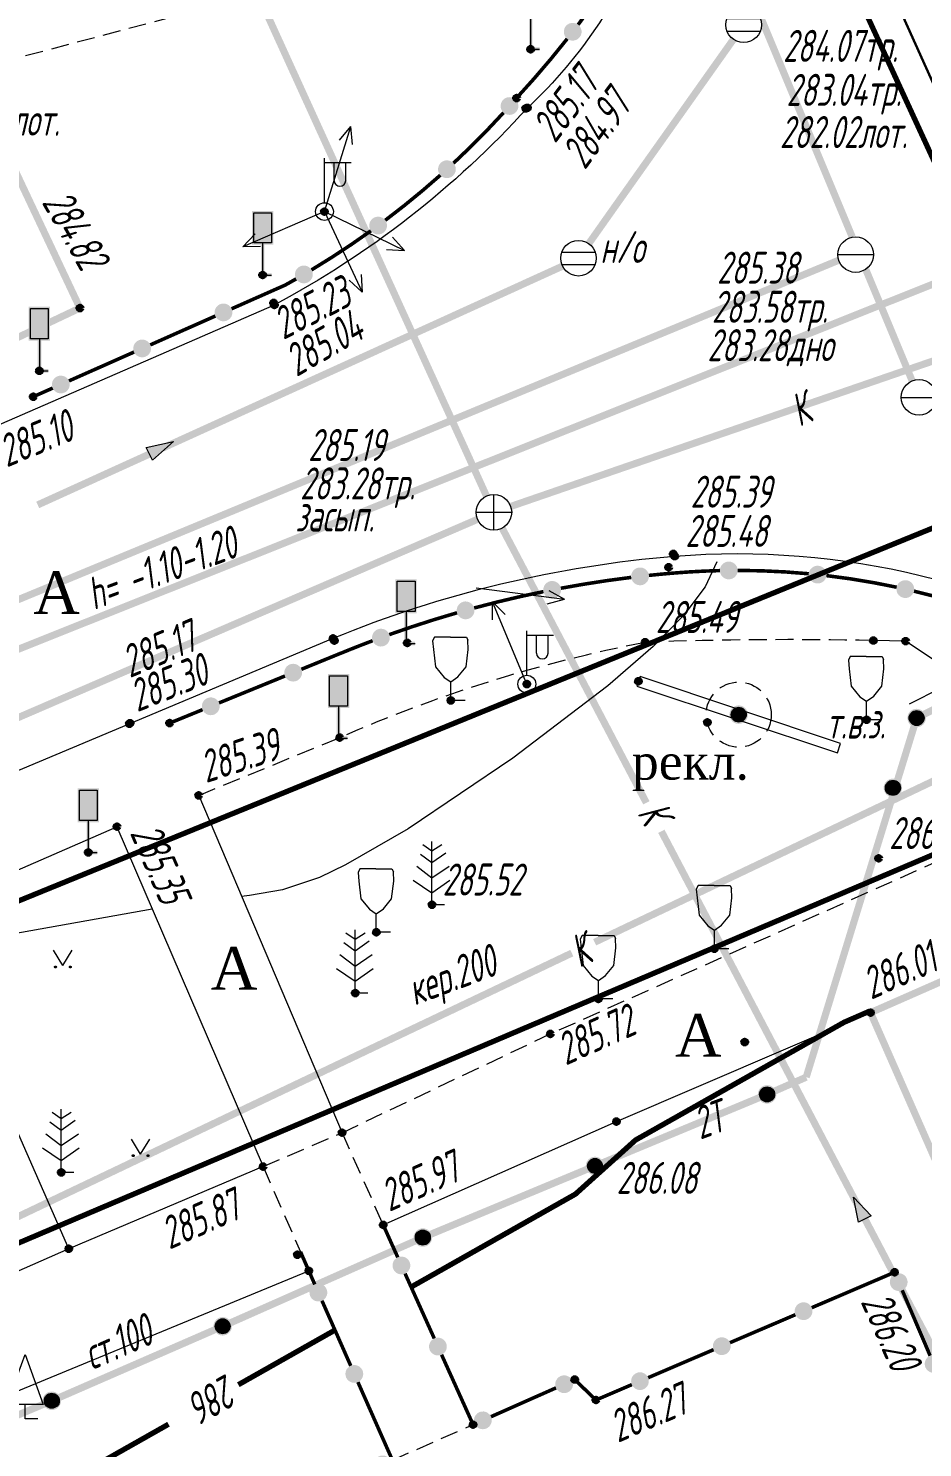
# Model space of a CAD drawing. Header units: metres. Extents: x -857 to 4713, y -766 to 4803.
# Drawn here: x 1849.52 to 1874.65, y 1530.8 to 1570.69 of the extents above; entities that cross this region are included whole.
import ezdxf

# ---------------------------------------------------------------- set-up
doc = ezdxf.new("R2010")
doc.units = ezdxf.units.M
doc.set_wipeout_variables(frame=1)
for name, pattern in [('COMMUN', [6, 5, -1]), ('DASHED', [0.75, 0.5, -0.25]), ('DASHEDX2', [1.5, 1, -0.5])]:
    doc.linetypes.add(name, pattern=pattern)
for name, color, linetype, lineweight, transparency in [('51361400', 7, 'Continuous', 18, 0.65), ('51361800', 7, 'Continuous', 18, 0.65), ('51361810', 7, 'Continuous', 18, 0.65), ('51472300', 7, 'Continuous', 18, 0.65), ('71133200', 7, 'Continuous', 18, 0.65), ('71133600', 7, 'Continuous', 18, 0.65), ('71133800', 7, 'Continuous', 18, 0.65), ('82211000', 7, 'Continuous', 18, 0.65), ('Commun', 7, 'Continuous', 18, 0.65), ('CONTOURS-LABEL', 7, 'Continuous', 18, 0.65), ('GEO_POINTS', 7, 'Continuous', 18, 0.65), ('Otm', 7, 'Continuous', 18, 0.65), ('R_Поверхность10_CNT-MAJ', 7, 'Continuous', 18, 0.65), ('R_Поверхность10_CNT-MIN', 7, 'Continuous', 18, 0.65), ('Sit', 7, 'Continuous', 18, 0.65), ('Text', 7, 'Continuous', 18, 0.65), ('Text_com', 7, 'Continuous', 18, 0.65), ('Us_znak', 7, 'Continuous', 18, 0.65), ('Us_znak_fon', 7, 'Continuous', 18, 0.65), ('Рамка и сетка', 7, 'Continuous', 18, 0.65)]:
    doc.layers.add(name, color=color, linetype=linetype, lineweight=lineweight, transparency=transparency)
doc.styles.add('eskd', font='ESKD1.shx', dxfattribs={"width": 1.2, "oblique": 15})
doc.styles.get("Standard").update_dxf_attribs({"font": 'GOST_0.TTF', "oblique": 15})
doc.styles.add('style1', font='times.ttf', dxfattribs={"height": 1})
doc.linetypes.add('KABELww_500', pattern='A,0.0001,-0.4,[131,ltypeshp.shx,S=0.4,R=90,X=0.4,Y=-0.4],0.2,[131,ltypeshp.shx,S=0.2,R=90,X=0.4,Y=-0.2],3.6,[131,ltypeshp.shx,S=0.2,R=-90,X=-0.4,Y=0.2],0.2,[131,ltypeshp.shx,S=0.4,R=-90,X=-0.4,Y=0.4],-0.8,4,-0.4', length=9.6001)
doc.linetypes.add('ПОДЗ_ЛИНИИ_СВЯЗИ', pattern='A,4.8,-0.2,[133,ltypeshp.shx,S=0.2,R=0,X=-0.2,Y=0],-0.2,4.8,-2', length=12)

# ---------------------------------------------------------------- blocks, each defined once
blk = doc.blocks.new('71133600')
for p, q in [((-0.52, 3.393), (0, 3.023)), ((0, 3.023), (0.55, 3.393)), ((-0.86, 2.163), (0, 1.513)), ((0, 1.513), (0.96, 2.163))]:
    blk.add_line(p, q)
for points in [[(0.71, 0), (0, 0), (0, 3.55)], [(-0.64, 2.838), (0, 2.368), (0, 2.368), (0.78, 2.928)], [(-1.05, 1.38), (0, 0.67), (1, 1.38)]]:
    blk.add_lwpolyline(points)
at = {"style": 'eskd', "oblique": 14.99998}
blk.add_attdef('Z', (2.033, -0.191), '', height=2, dxfattribs=at)
blk = doc.blocks.new('71133200')
for p, q in [((-0.924145, 3.560442), (-1.024145, 3.360442)), ((-1.024145, 3.360442), (-0.977382, 2.864397)), ((-0.024145, 3.560442), (-0.924145, 3.560442)), ((-0.024145, 3.560442), (0.875855, 3.560442)), ((0.875855, 3.560442), (0.958164, 3.395824)), ((0.975974, 2.864397), (0.958164, 3.395824)), ((-0.977382, 2.864397), (-0.861899, 1.88241)), ((0.861899, 1.88241), (0.975974, 2.864397)), ((-0.861899, 1.88241), (-0.374616, 1.28565)), ((0.401375, 1.321765), (0.861899, 1.88241)), ((-0.374616, 1.28565), (0, 1.039723)), ((0, 1.039723), (0.401375, 1.321765)), ((0, 0), (0, 1.039723)), ((0.8, 0), (0, 0))]:
    blk.add_line(p, q)
at = {"style": 'eskd', "oblique": 14.99997778}
blk.add_attdef('Z', (1.873004, -0.239356), '', height=2, dxfattribs=at)
blk = doc.blocks.new('71133800')
blk.add_lwpolyline([(0.71, 0), (0, 0), (0, 0.8), (-1.03, 0.8), (0, 3.61), (1.01, 0.8), (-0.03, 0.8)])
at = {"style": 'eskd', "oblique": 15}
blk.add_attdef('Z', (1.573, -0.805), '', height=2, dxfattribs=at)
blk = doc.blocks.new('51472300')
for p, q in [((0, 0.5), (0, 3)), ((0, 2.75), (1.5, 2.75)), ((0.538, 1.74), (0.538, 2.75)), ((1.2, 1.74), (1.2, 2.75))]:
    blk.add_line(p, q)
at = {"color": 7}
for radius in [0.5, 0.05]:
    blk.add_circle((0, 0), radius, dxfattribs=at)
blk.add_arc((0.869, 1.752), 0.331, 182.15673, 357.84327)
at = {"oblique": 15}
blk.add_attdef('Z', (1.021, -1.366), '', height=2, dxfattribs=at)
blk = doc.blocks.new('*U64')
at = {"layer": '82211000', "linetype": 'Continuous', "ltscale": 0.5}
for points in [[(5192277.826, 4969177.431, 1), (5192277.558, 4969177.009, 1)], [(5192276.408, 4969175.373, 1), (5192276.102, 4969174.977, 1)], [(5192274.645, 4969173.274, 1), (5192274.312, 4969172.901, 1)], [(5192272.905, 4969171.48, 1), (5192272.536, 4969171.143, 1)], [(5192270.989, 4969169.876, 1), (5192270.586, 4969169.58, 1)], [(5192268.916, 4969168.481, 1), (5192268.484, 4969168.228, 1)], [(5192266.67, 4969167.389, 1), (5192266.213, 4969167.186, 1)], [(5192264.385, 4969166.375, 1), (5192263.928, 4969166.173, 1)], [(5192262.099, 4969165.362, 1), (5192261.642, 4969165.16, 1)]]:
    blk.add_hatch(color=256, dxfattribs=at).paths.add_polyline_path(points, flags=0)
at = {"layer": '82211000', "linetype": 'Continuous', "ltscale": 0.5, "flags": 128}
blk.add_lwpolyline([(5192278.338, 4969178.29, 0.1, 0.1, -0.00914), (5192277.825, 4969177.432, 0, 0, 0)], format="xyseb", dxfattribs=at)
at = {"layer": '82211000', "linetype": 'Continuous', "ltscale": 0.5, "const_width": 0.1}
for points in [[(5192277.557, 4969177.01, -0.018281), (5192276.407, 4969175.374, -0.018281)], [(5192274.311, 4969172.901, -0.020827), (5192272.905, 4969171.481, -0.020827)], [(5192272.535, 4969171.144, -0.020827), (5192270.988, 4969169.877, -0.020827)], [(5192270.585, 4969169.581, -0.020827), (5192268.915, 4969168.482, -0.020827)]]:
    blk.add_lwpolyline(points, format="xyb", dxfattribs=at)
at = {"layer": '82211000', "linetype": 'Continuous', "ltscale": 0.5}
for points in [[(5192276.101, 4969174.978, 0.1, 0.1, -0.02004), (5192274.677, 4969173.312, 0.1, 0.1, -0.000521), (5192274.644, 4969173.275, 0, 0, 0)], [(5192268.483, 4969168.229, 0.1, 0.1, -0.003722), (5192268.172, 4969168.054, 0.1, 0.1, 0), (5192266.67, 4969167.389, 0, 0, 0)]]:
    blk.add_lwpolyline(points, format="xyseb", dxfattribs=at)
at = {"layer": '82211000', "linetype": 'Continuous', "ltscale": 0.5, "const_width": 0.1}
for points in [[(5192266.213, 4969167.186), (5192264.385, 4969166.375)], [(5192263.928, 4969166.173), (5192262.099, 4969165.362)]]:
    blk.add_lwpolyline(points, dxfattribs=at)
at = {"layer": '82211000', "ltscale": 0.5, "const_width": 0.1}
blk.add_lwpolyline([(5192261.642, 4969165.16), (5192261.094, 4969164.917)], dxfattribs=at)
blk = doc.blocks.new('*U67')
at = {"layer": '82211000', "linetype": 'Continuous', "ltscale": 0.5}
for points in [[(5192277.899, 4969159.84, 1), (5192278.396, 4969159.897, 1)], [(5192280.391, 4969160.032, 1), (5192280.891, 4969160.038, 1)], [(5192282.888, 4969159.944, 1), (5192283.385, 4969159.891, 1)], [(5192275.432, 4969159.441, 1), (5192275.923, 4969159.536, 1)], [(5192285.358, 4969159.566, 1), (5192285.846, 4969159.456, 1)], [(5192273.004, 4969158.846, 1), (5192273.486, 4969158.981, 1)], [(5192287.767, 4969158.903, 1), (5192288.239, 4969158.737, 1)], [(5192270.631, 4969158.061, 1), (5192271.101, 4969158.233, 1)], [(5192290.083, 4969157.964, 1), (5192290.532, 4969157.744, 1)], [(5192292.274, 4969156.762, 1), (5192292.693, 4969156.49, 1)], [(5192294.315, 4969155.32, 1), (5192294.705, 4969155.008, 1)], [(5192296.203, 4969153.683, 1), (5192296.561, 4969153.334, 1)], [(5192297.921, 4969151.868, 1), (5192298.242, 4969151.485, 1)], [(5192299.451, 4969149.892, 1), (5192299.733, 4969149.479, 1)], [(5192300.777, 4969147.774, 1), (5192301.017, 4969147.335, 1)], [(5192301.846, 4969145.516, 1), (5192302.045, 4969145.057, 1)], [(5192302.844, 4969143.224, 1), (5192303.044, 4969142.765, 1)], [(5192303.843, 4969140.932, 1), (5192304.042, 4969140.473, 1)], [(5192304.841, 4969138.64, 1), (5192305.041, 4969138.181, 1)]]:
    blk.add_hatch(color=256, dxfattribs=at).paths.add_polyline_path(points, flags=0)
for points in [[(5192278.396, 4969159.896, 0.1, 0.1, -0.006108), (5192279.161, 4969159.967, 0.1, 0.1, -0.014367), (5192280.391, 4969160.031, 0, 0, 0)], [(5192290.532, 4969157.743, 0.1, 0.1, -0.022574), (5192292.219, 4969156.795, 0.1, 0.1, -0.000636), (5192292.273, 4969156.761, 0, 0, 0)], [(5192301.016, 4969147.334, 0.1, 0.1, -0.004898), (5192301.244, 4969146.896, 0.1, 0.1, 0), (5192301.846, 4969145.516, 0, 0, 0)]]:
    blk.add_lwpolyline(points, format="xyseb", dxfattribs=at)
at = {"layer": '82211000', "linetype": 'Continuous', "ltscale": 0.5, "const_width": 0.1}
for points in [[(5192280.891, 4969160.036, -0.023323), (5192282.888, 4969159.942, -0.023323)], [(5192283.385, 4969159.89, -0.023323), (5192285.358, 4969159.564, -0.023323)], [(5192275.923, 4969159.535, -0.015909), (5192277.899, 4969159.84, -0.015909)], [(5192285.846, 4969159.454, -0.023323), (5192287.767, 4969158.901, -0.023323)], [(5192273.486, 4969158.98, -0.015909), (5192275.432, 4969159.44, -0.015909)], [(5192271.101, 4969158.232, -0.015909), (5192273.004, 4969158.845, -0.015909)], [(5192288.238, 4969158.735, -0.023323), (5192290.082, 4969157.963, -0.023323)], [(5192292.692, 4969156.489, -0.019816), (5192294.314, 4969155.319, -0.019816)], [(5192294.705, 4969155.007, -0.019816), (5192296.203, 4969153.683, -0.019816)], [(5192296.56, 4969153.333, -0.019816), (5192297.92, 4969151.867, -0.019816)], [(5192298.241, 4969151.484, -0.019816), (5192299.449, 4969149.891, -0.019816)], [(5192299.731, 4969149.478, -0.019816), (5192300.776, 4969147.773, -0.019816)]]:
    blk.add_lwpolyline(points, format="xyb", dxfattribs=at)
at = {"layer": '82211000', "linetype": 'Continuous', "ltscale": 0.5, "flags": 128}
blk.add_lwpolyline([(5192269.701, 4969157.693, 0.1, 0.1, -0.007954), (5192270.632, 4969158.06, 0, 0, 0)], format="xyseb", dxfattribs=at)
at = {"layer": '82211000', "linetype": 'Continuous', "ltscale": 0.5, "const_width": 0.1}
for points in [[(5192302.045, 4969145.057), (5192302.844, 4969143.224)], [(5192303.044, 4969142.765), (5192303.843, 4969140.932)], [(5192304.042, 4969140.473), (5192304.841, 4969138.64)]]:
    blk.add_lwpolyline(points, dxfattribs=at)
at = {"layer": '82211000', "ltscale": 0.5, "const_width": 0.1}
blk.add_lwpolyline([(5192305.041, 4969138.181), (5192305.063, 4969138.132)], dxfattribs=at)
blk = doc.blocks.new('*U68')
at = {"layer": '82211000', "linetype": 'Continuous', "ltscale": 0.5}
for points in [[(5192268.168, 4969157.068, 1), (5192268.63, 4969157.257, 1)], [(5192265.853, 4969156.122, 1), (5192266.316, 4969156.312, 1)]]:
    blk.add_hatch(color=256, dxfattribs=at).paths.add_polyline_path(points, flags=0)
at = {"layer": '82211000', "ltscale": 0.5, "const_width": 0.1}
blk.add_lwpolyline([(5192268.63, 4969157.257), (5192269.75, 4969157.714)], dxfattribs=at)
at = {"layer": '82211000', "linetype": 'Continuous', "ltscale": 0.5, "const_width": 0.1}
blk.add_lwpolyline([(5192266.316, 4969156.312), (5192268.168, 4969157.068)], dxfattribs=at)
at = {"layer": '82211000', "linetype": 'Continuous', "ltscale": 0.5, "flags": 128}
blk.add_lwpolyline([(5192264.928, 4969155.744, 0.1, 0.1, 0), (5192265.853, 4969156.122, 0, 0, 0)], format="xyseb", dxfattribs=at)
blk = doc.blocks.new('*U69')
at = {"layer": '82211000', "linetype": 'Continuous', "ltscale": 0.5}
for points in [[(5192269.007, 4969139.969, 1), (5192269.209, 4969139.511, 1)], [(5192270.017, 4969137.682, 1), (5192270.219, 4969137.224, 1)], [(5192271.141, 4969135.012, 1), (5192270.684, 4969134.81, 1)], [(5192268.854, 4969134.001, 1), (5192268.397, 4969133.799, 1)], [(5192268.146, 4969132.412, 1), (5192268.365, 4969131.962, 1)]]:
    blk.add_hatch(color=256, dxfattribs=at).paths.add_polyline_path(points, flags=0)
at = {"layer": '82211000', "linetype": 'Continuous', "ltscale": 0.5, "flags": 128}
blk.add_lwpolyline([(5192268.606, 4969140.885, 0.1, 0.1, 0), (5192268.839, 4969140.351, 0.1, 0.1, 0), (5192269.007, 4969139.969, 0, 0, 0)], format="xyseb", dxfattribs=at)
at = {"layer": '82211000', "linetype": 'Continuous', "ltscale": 0.5, "const_width": 0.1}
for points in [[(5192269.209, 4969139.511), (5192270.017, 4969137.682)], [(5192270.684, 4969134.81), (5192268.854, 4969134.001)]]:
    blk.add_lwpolyline(points, dxfattribs=at)
at = {"layer": '82211000', "linetype": 'Continuous', "ltscale": 0.5}
for points in [[(5192270.219, 4969137.224, 0.1, 0.1, 0), (5192271.187, 4969135.032, 0.1, 0.1, 0), (5192271.141, 4969135.012, 0, 0, 0)], [(5192268.397, 4969133.799, 0.1, 0.1, 0), (5192267.636, 4969133.462, 0.1, 0.1, 0), (5192268.146, 4969132.412, 0, 0, 0)]]:
    blk.add_lwpolyline(points, format="xyseb", dxfattribs=at)
at = {"layer": '82211000', "ltscale": 0.5, "const_width": 0.1}
blk.add_lwpolyline([(5192268.365, 4969131.962), (5192269.449, 4969129.73)], dxfattribs=at)
blk = doc.blocks.new('*U70')
at = {"layer": '82211000', "linetype": 'Continuous', "ltscale": 0.5}
for points in [[(5192271.339, 4969140.73, 1), (5192271.544, 4969140.274, 1)], [(5192285.318, 4969140.264, 1), (5192285.514, 4969139.805, 1)], [(5192282.512, 4969139.118, 1), (5192282.972, 4969139.315, 1)], [(5192272.365, 4969138.45, 1), (5192272.57, 4969137.994, 1)], [(5192280.214, 4969138.135, 1), (5192280.674, 4969138.332, 1)], [(5192286.299, 4969137.965, 1), (5192286.495, 4969137.505, 1)], [(5192275.786, 4969137.062, 1), (5192276.243, 4969137.265, 1)], [(5192277.916, 4969137.152, 1), (5192278.375, 4969137.348, 1)], [(5192273.501, 4969136.048, 1), (5192273.958, 4969136.251, 1)], [(5192287.28, 4969135.666, 1), (5192287.476, 4969135.206, 1)], [(5192288.261, 4969133.366, 1), (5192288.458, 4969132.906, 1)]]:
    blk.add_hatch(color=256, dxfattribs=at).paths.add_polyline_path(points, flags=0)
at = {"layer": '82211000', "linetype": 'Continuous', "ltscale": 0.5, "flags": 128}
blk.add_lwpolyline([(5192270.929, 4969141.642, 0.1, 0.1, 0), (5192271.339, 4969140.73, 0, 0, 0)], format="xyseb", dxfattribs=at)
at = {"layer": '82211000', "linetype": 'Continuous', "ltscale": 0.5}
for points in [[(5192282.972, 4969139.315, 0.1, 0.1, 0), (5192285.298, 4969140.31, 0.1, 0.1, 0), (5192285.318, 4969140.264, 0, 0, 0)], [(5192272.57, 4969137.994, 0.1, 0.1, 0), (5192273.456, 4969136.027, 0.1, 0.1, 0), (5192273.501, 4969136.048, 0, 0, 0)], [(5192276.243, 4969137.265, 0.1, 0.1, 0), (5192276.311, 4969137.296, 0.1, 0.1, 0), (5192276.907, 4969136.72, 0.1, 0.1, 0), (5192277.916, 4969137.152, 0, 0, 0)]]:
    blk.add_lwpolyline(points, format="xyseb", dxfattribs=at)
at = {"layer": '82211000', "linetype": 'Continuous', "ltscale": 0.5, "const_width": 0.1}
for points in [[(5192271.544, 4969140.274), (5192272.365, 4969138.45)], [(5192285.514, 4969139.805), (5192286.299, 4969137.965)], [(5192280.674, 4969138.332), (5192282.512, 4969139.118)], [(5192278.375, 4969137.348), (5192280.214, 4969138.135)], [(5192286.495, 4969137.505), (5192287.28, 4969135.666)], [(5192273.958, 4969136.251), (5192275.786, 4969137.062)], [(5192287.476, 4969135.206), (5192288.261, 4969133.366)]]:
    blk.add_lwpolyline(points, dxfattribs=at)
at = {"layer": '82211000', "ltscale": 0.5}
blk.add_lwpolyline([(5192288.458, 4969132.906, 0.1, 0.1, 0), (5192288.903, 4969131.861, 0.1, 0.1, 0), (5192289.527, 4969132.094, 0, 0, 0)], format="xyseb", dxfattribs=at)
blk = doc.blocks.new('51361400a')
at = {"style": 'eskd', "oblique": 15}
for tag, p in [('Z', (1.722, 1.4)), ('Z1', (1.722, -1)), ('Z2', (1.722, -3.4))]:
    blk.add_attdef(tag, p, '', height=2, dxfattribs=at)
at = {"color": 7}
blk.add_wipeout([(-0.098, 1), (-0.292, 0.962), (-0.474, 0.886), (-0.637, 0.777), (-0.777, 0.637), (-0.886, 0.474), (-0.962, 0.292), (-1, 0.098), (-1, -0.098), (-0.962, -0.292), (-0.886, -0.474), (-0.777, -0.637), (-0.637, -0.777), (-0.474, -0.886), (-0.292, -0.962), (-0.098, -1), (0.098, -1), (0.292, -0.962), (0.474, -0.886), (0.637, -0.777), (0.777, -0.637), (0.886, -0.474), (0.962, -0.292), (1, -0.098), (1, 0.098), (0.962, 0.292), (0.886, 0.474), (0.777, 0.637), (0.637, 0.777), (0.474, 0.886), (0.292, 0.962), (0.098, 1)], dxfattribs=at)
blk.add_line((-1, 0), (1, 0))
blk.add_circle((0, 0), 1)
blk = doc.blocks.new('51361800a')
at = {"style": 'eskd', "oblique": 15}
for tag, p in [('Z', (1.722, 1.4)), ('Z1', (1.722, -1)), ('Z2', (1.722, -3.4))]:
    blk.add_attdef(tag, p, '', height=2, dxfattribs=at)
at = {"color": 7}
blk.add_wipeout([(-0.098, 1), (-0.292, 0.962), (-0.474, 0.886), (-0.637, 0.777), (-0.777, 0.637), (-0.886, 0.474), (-0.962, 0.292), (-1, 0.098), (-1, -0.098), (-0.962, -0.292), (-0.886, -0.474), (-0.777, -0.637), (-0.637, -0.777), (-0.474, -0.886), (-0.292, -0.962), (-0.098, -1), (0.098, -1), (0.292, -0.962), (0.474, -0.886), (0.637, -0.777), (0.777, -0.637), (0.886, -0.474), (0.962, -0.292), (1, -0.098), (1, 0.098), (0.962, 0.292), (0.886, 0.474), (0.777, 0.637), (0.637, 0.777), (0.474, 0.886), (0.292, 0.962), (0.098, 1)], dxfattribs=at)
for p, q in [((0, -1), (0, 1)), ((-1, 0), (1, 0))]:
    blk.add_line(p, q)
blk.add_circle((0, 0), 1)
blk = doc.blocks.new('KOVER')
at = {"layer": 'Us_znak', "lineweight": -2}
blk.add_hatch(color=0, dxfattribs=at).paths.add_polyline_path([(-0.21, 0, 1), (0.21, 0, 1)])
at = {"layer": 'Us_znak_fon', "true_color": 0xffffff}
blk.add_hatch(color=7, dxfattribs=at).paths.add_polyline_path([(-0.26, 0, 1), (0.26, 0, 1)])
at = {"layer": 'Us_znak', "color": 0, "lineweight": -2}
blk.add_circle((0, 0), 0.21, dxfattribs=at)
blk = doc.blocks.new('ZNAK')
at = {"layer": 'Us_znak_fon', "true_color": 0xffffff}
blk.add_hatch(color=7, dxfattribs=at).paths.add_polyline_path([(0.3, 1.8), (-0.3, 1.8), (-0.3, 0.85), (-0.05, 0.85), (-0.05, -0.05), (0.25, -0.05), (0.25, 0.05), (0.05, 0.05), (0.05, 0.85), (0.3, 0.85)])
at = {"layer": 'Us_znak', "color": 0, "linetype": 'Continuous', "lineweight": -2, "ltscale": 10}
blk.add_lwpolyline([(-0.25, 1.75), (0.25, 1.75), (0.25, 0.9), (-0.25, 0.9)], close=True, dxfattribs=at)
at = {"layer": 'Us_znak', "linetype": 'DASHEDX2', "ltscale": 10}
blk.add_lwpolyline([(0, 0.9), (0, 0), (0.25, 0)], dxfattribs=at)
blk = doc.blocks.new('GAZON')
at = {"layer": 'Us_znak', "linetype": 'COMMUN', "lineweight": -2}
for points in [[(-0.233, -0.041, 1), (-0.183, -0.041, 1)], [(0.183, -0.041, 1), (0.233, -0.041, 1)]]:
    blk.add_hatch(color=0, dxfattribs=at).paths.add_polyline_path(points)
at = {"layer": 'Us_znak', "color": 0, "linetype": 'COMMUN', "lineweight": -2}
for points in [[(0, 0), (-0.26, 0.427)], [(0, 0), (0.26, 0.427)]]:
    blk.add_lwpolyline(points, dxfattribs=at)
for centre in [(-0.208, -0.041), (0.208, -0.041)]:
    blk.add_circle(centre, 0.025, dxfattribs=at)
blk = doc.blocks.new('NAPR')
at = {"layer": 'Us_znak', "color": 0, "linetype": 'Continuous', "lineweight": -2}
for p in [(-0.191, 2.038), (0.189, 2.037)]:
    blk.add_line(p, (0, 2.5), dxfattribs=at)
blk.add_lwpolyline([(0, 0), (0, 2.5)], dxfattribs=at)
blk = doc.blocks.new('A$C52264BE2')
at = {"layer": 'Sit'}
h = blk.add_hatch(color=32, dxfattribs=at)
h.dxf.hatch_style = 1
h.paths.add_polyline_path([(0, 0.374), (0.714, 0.443), (0.15, 0)])
at = {"layer": 'Sit', "color": 32, "elevation": 285.308}
blk.add_lwpolyline([(0, 0.374), (0.714, 0.443), (0.15, 0), (0, 0.374)], dxfattribs=at)
blk = doc.blocks.new('51361810a')
at = {"style": 'eskd', "oblique": 15}
for tag, p in [('Z', (1.722, 1.4)), ('Z1', (1.722, -1)), ('Z2', (1.722, -3.4))]:
    blk.add_attdef(tag, p, '', height=2, dxfattribs=at)
at = {"color": 7}
blk.add_wipeout([(-0.098, 1), (-0.292, 0.962), (-0.474, 0.886), (-0.637, 0.777), (-0.777, 0.637), (-0.886, 0.474), (-0.962, 0.292), (-1, 0.098), (-1, -0.098), (-0.962, -0.292), (-0.886, -0.474), (-0.777, -0.637), (-0.637, -0.777), (-0.474, -0.886), (-0.292, -0.962), (-0.098, -1), (0.098, -1), (0.292, -0.962), (0.474, -0.886), (0.637, -0.777), (0.777, -0.637), (0.886, -0.474), (0.962, -0.292), (1, -0.098), (1, 0.098), (0.962, 0.292), (0.886, 0.474), (0.777, 0.637), (0.637, 0.777), (0.474, 0.886), (0.292, 0.962), (0.098, 1)], dxfattribs=at)
for p, q in [((0.944, 0.33), (-0.944, 0.33)), ((-0.937, -0.35), (0.937, -0.35))]:
    blk.add_line(p, q)
blk.add_circle((0, 0), 1)

msp = doc.modelspace()

# ---------------------------------------------------------------- hatches: boundary and pattern name
at = {"layer": 'Рамка и сетка'}
h = msp.add_hatch(color=256, dxfattribs=at)
h.dxf.hatch_style = 1
h.paths.add_polyline_path([(1852.829, 1558.917), (1853.591, 1559.081), (1853.01, 1558.557)])

# ---------------------------------------------------------------- linework, layer by layer
at = {"color": 192, "linetype": 'ПОДЗ_ЛИНИИ_СВЯЗИ', "lineweight": 60, "ltscale": 0.4, "const_width": 0.15, "flags": 128}
for points, elevation in [([(1860.304, 1598.839), (1878.747, 1558.745)], 285.573), ([(1878.493, 1558.102), (1786.75, 1520.676)], 285.573), ([(1875.572, 1547.737), (1815.861, 1522.38)], 285.911)]:
    msp.add_lwpolyline(points, dxfattribs=dict(at, elevation=elevation))
at = {"layer": 'Commun', "color": 1, "linetype": 'KABELww_500', "lineweight": 30, "flags": 128}
msp.add_lwpolyline([(1902.3, 1508.453), (1861.765, 1598.39)], dxfattribs=at)
at = {"layer": 'Commun', "color": 106, "linetype": 'COMMUN', "ltscale": 0.7, "const_width": 0.2, "flags": 128}
for points, elevation in [([(1872.667, 1564.834), (1866.001, 1580.835)], 285.381), ([(1838.736, 1550.294), (1872.29, 1564.176)], 285.881), ([(1874.354, 1560.784), (1873.048, 1563.92)], 285.381)]:
    msp.add_lwpolyline(points, dxfattribs=dict(at, elevation=elevation))
at = {"layer": 'Commun', "color": 32, "linetype": 'COMMUN', "ltscale": 0.7, "const_width": 0.2, "flags": 128}
for points, elevation in [([(1855.649, 1572.351), (1862.392, 1557.547)], 283.662), ([(1863.072, 1557.256), (1885.524, 1564.991)], 285.308), ([(1822.135, 1539.625), (1862.139, 1556.894)], 285.308), ([(1866.884, 1548.927), (1862.832, 1556.647)], 286.577), ([(1874.983, 1549.555), (1865.43, 1545.008)], 285.804), ([(1877.051, 1529.558), (1867.305, 1548.126)], 286.577), ([(1864.789, 1544.703), (1843.752, 1534.69)], 285.804)]:
    msp.add_lwpolyline(points, dxfattribs=dict(at, elevation=elevation))
at = {"layer": 'Commun', "color": 4, "linetype": 'COMMUN', "ltscale": 0.7, "const_width": 0.2, "elevation": 287.906, "flags": 128}
msp.add_lwpolyline([(1881.85, 1566.264), (1844.615, 1551.399)], dxfattribs=at)
at = {"layer": 'Commun', "color": 5, "linetype": 'DASHED', "ltscale": 2, "elevation": 285.636, "flags": 128}
msp.add_lwpolyline([(1874.277, 1551.711), (1875.536, 1552.344), (1893.24, 1544.199)], dxfattribs=at)
at = {"layer": 'Commun', "color": 5, "linetype": 'COMMUN', "ltscale": 0.7, "const_width": 0.2, "elevation": 285.636, "flags": 128}
msp.add_lwpolyline([(1874.479, 1551.309), (1875.093, 1551.618)], dxfattribs=at)
at = {"layer": 'Commun', "color": 5, "linetype": 'Continuous', "ltscale": 2, "const_width": 0.2, "flags": 128}
for points, elevation in [([(1874.479, 1551.309), (1871.375, 1541.215)], 285.636), ([(1838.867, 1527.521), (1840.487, 1528.176), (1845.637, 1530.21), (1850.176, 1532.121), (1854.977, 1534.214), (1860.602, 1536.708), (1870.277, 1540.732), (1871.375, 1541.215)], 285.752)]:
    msp.add_lwpolyline(points, dxfattribs=dict(at, elevation=elevation))
at = {"layer": 'GEO_POINTS', "lineweight": 60}
for centre in [(1863.631, 1570.106, 285.028), (1863.236, 1568.734, 285.027), (1863.495, 1568.443, 284.967), (1863.542, 1568.459, 285.166), (1857.838, 1565.54, 284.891), (1856.1, 1563.76, 285.289), (1850.966, 1562.832, 284.817), (1856.409, 1562.978, 285.232), (1856.431, 1562.919, 285.036), (1849.827, 1561.067, 284.926), (1849.653, 1560.339, 285.104), (1862.598, 1557.093, 285.194), (1867.507, 1555.548, 285.492), (1867.638, 1555.923, 285.39), (1867.682, 1555.858, 285.476), (1858.081, 1553.55, 285.237), (1858.118, 1553.485, 285.384), (1860.165, 1553.42, 285.424), (1866.85, 1553.441, 285.491), (1873.265, 1553.488, 285.678), (1874.168, 1553.47, 285.765), (1863.525, 1552.264, 285.471), (1866.66, 1552.344, 285.487), (1861.389, 1551.803, 285.527), (1852.377, 1551.165, 285.174), (1853.487, 1551.167, 285.308), (1868.6, 1551.187, 285.644), (1869.478, 1551.404, 285.782), (1873.072, 1551.259, 285.803), (1874.479, 1551.309, 285.636), (1852.354, 1551.147, 285.302), (1858.266, 1550.76, 285.451), (1873.811, 1549.347, 285.844), (1854.303, 1549.135, 285.386), (1852.005, 1548.256, 285.353), (1851.201, 1547.531, 285.431), (1873.409, 1547.366, 286.909), (1860.859, 1546.061, 285.518), (1859.295, 1545.29, 285.5), (1868.797, 1544.824, 285.929), (1858.703, 1543.579, 285.55), (1865.538, 1543.415, 285.693), (1873.183, 1543.029, 286.009), (1864.185, 1542.431, 285.718), (1869.649, 1542.203, 285.891), (1858.332, 1539.656, 285.857), (1866.044, 1539.968, 285.959), (1850.442, 1538.54, 285.794), (1856.111, 1538.703, 285.87), (1865.528, 1538.678, 286.083), (1859.488, 1537.064, 285.97), (1860.602, 1536.708, 286.11), (1850.654, 1536.393, 285.871), (1857.079, 1536.224, 285.883), (1857.398, 1535.773, 285.986), (1873.857, 1535.733, 286.198), (1854.977, 1534.214, 286.026), (1864.87, 1532.718, 286.24), (1850.176, 1532.121, 286.046), (1865.466, 1532.142, 286.274), (1862.015, 1531.45, 286.246)]:
    msp.add_circle(centre, 0.06, dxfattribs=at)
at = {"layer": 'R_Поверхность10_CNT-MAJ', "color": 32, "const_width": 0.15, "elevation": 286, "flags": 128}
for points in [[(1873.163, 1543.074), (1872.44, 1542.758), (1866.58, 1539.449), (1864.892, 1537.93), (1860.274, 1535.318)], [(1858.133, 1534.107), (1855.418, 1532.572)], [(1853.456, 1531.462), (1851.25, 1530.214), (1850.107, 1529.724), (1849.14, 1529.409), (1847.97, 1529.36), (1847.12, 1529.627), (1845.965, 1529.666), (1842.28, 1528.904), (1839.032, 1528.044), (1838.278, 1527.787)]]:
    msp.add_lwpolyline(points, dxfattribs=at)
at = {"layer": 'R_Поверхность10_CNT-MIN', "color": 32, "elevation": 285.5, "flags": 128}
for points in [[(1868.868, 1555.703), (1868.534, 1554.999), (1867.938, 1554.204), (1867.078, 1553.317), (1865.8, 1552.216), (1863.127, 1550.183), (1860.186, 1548.199), (1858.432, 1547.184), (1857.697, 1546.832), (1856.66, 1546.484), (1855.734, 1546.323), (1855.509, 1546.296)], [(1853, 1545.941), (1846.956, 1544.858)]]:
    msp.add_lwpolyline(points, dxfattribs=at)
at = {"layer": 'Sit', "flags": 128}
for points, elevation in [([(1866.225, 1597.766), (1867.59, 1594.576, -0.092611), (1869.483, 1586.101, -0.11735), (1866.978, 1573.652, -0.118375), (1863.542, 1568.459, -0.086254), (1856.431, 1562.919, 2.557768)], 284.412), ([(1858.081, 1553.55, -0.077852), (1867.682, 1555.858, -0.160741), (1881.026, 1552.616, -0.124634), (1890.069, 1542.763), (1894.401, 1532.607)], 285.237)]:
    msp.add_lwpolyline(points, format="xyb", dxfattribs=dict(at, elevation=elevation))
at = {"layer": 'Sit', "linetype": 'DASHED', "flags": 128}
for points, elevation in [([(1866.672, 1574.059, 0.063284), (1861.773, 1573.183), (1845.43, 1568.856)], 284.883), ([(1854.303, 1549.135), (1858.266, 1550.76, -0.056314), (1866.85, 1553.441, -0.328107)], 285.386)]:
    msp.add_lwpolyline(points, format="xyb", dxfattribs=dict(at, elevation=elevation))
at = {"layer": 'Sit', "linetype": 'COMMUN', "ltscale": 0.7, "const_width": 0.2, "elevation": 284.965, "flags": 128}
for points in [[(1869.33, 1570.383), (1865.897, 1565.537), (1865.265, 1564.641)], [(1864.524, 1564.008), (1849.78, 1557.299)]]:
    msp.add_lwpolyline(points, dxfattribs=at)
at = {"layer": 'Sit', "const_width": 0.2, "elevation": 284.817, "flags": 128}
msp.add_lwpolyline([(1850.966, 1562.832), (1848.706, 1561.761), (1846.527, 1566.386), (1848.787, 1567.457)], close=True, dxfattribs=at)
at = {"layer": 'Sit', "flags": 128}
for points, elevation in [([(1759.231, 1521.366), (1770.496, 1526.075), (1785.335, 1532.427), (1801.839, 1539.512), (1821.004, 1547.845), (1832.034, 1552.493), (1848.327, 1559.397), (1856.431, 1562.919)], 285.93), ([(1748.588, 1507.007), (1761.672, 1512.498), (1776.447, 1518.785), (1793.36, 1525.985), (1813.324, 1534.569), (1823.102, 1538.767), (1837.692, 1544.995), (1852.354, 1551.147), (1858.081, 1553.55)], 286.018), ([(1854.303, 1549.135), (1858.332, 1539.656)], 285.386), ([(1850.654, 1536.393), (1846.495, 1545.849), (1852.005, 1548.256), (1856.111, 1538.703), (1850.654, 1536.393), (1844.985, 1533.9), (1831.454, 1528.061)], 285.871), ([(1866.044, 1539.968), (1873.183, 1543.029)], 285.959), ([(1859.488, 1537.064), (1866.044, 1539.968)], 285.97), ([(1825.245, 1522.249), (1829.22, 1523.951), (1830.701, 1524.565), (1846.02, 1531.08), (1857.398, 1535.773)], 286.008)]:
    msp.add_lwpolyline(points, dxfattribs=dict(at, elevation=elevation))
at = {"layer": 'Sit', "linetype": 'DASHED', "flags": 128}
msp.add_lwpolyline([(1873.265, 1553.488, 0.013859), (1866.85, 1553.441, 0.311291)], format="xyb", dxfattribs=at)
at = {"layer": 'Sit', "flags": 128}
msp.add_lwpolyline([(1880.058, 1549.544), (1874.168, 1553.47), (1873.265, 1553.488)], dxfattribs=at)
at = {"layer": 'Sit', "elevation": 285.487, "flags": 128}
msp.add_lwpolyline([(1866.619, 1552.209), (1872.251, 1550.329), (1872.341, 1550.597), (1866.709, 1552.477)], close=True, dxfattribs=at)
at = {"layer": 'Sit', "linetype": 'DASHED', "flags": 128}
for points, elevation in [([(1858.332, 1539.656), (1864.185, 1542.431), (1880.045, 1549.509)], 285.386), ([(1856.111, 1538.703), (1858.332, 1539.656)], 285.87), ([(1858.332, 1539.656), (1859.488, 1537.064)], 285.386), ([(1856.111, 1538.703), (1857.165, 1536.307)], 285.87), ([(1859.746, 1530.455), (1862.015, 1531.45)], 285.883)]:
    msp.add_lwpolyline(points, dxfattribs=dict(at, elevation=elevation))
at = {"layer": 'Sit', "const_width": 0.2, "flags": 128}
for points, elevation in [([(1880.294, 1546.157), (1873.183, 1543.029)], 286.018), ([(1873.183, 1543.029), (1875.677, 1537.36)], 286.009)]:
    msp.add_lwpolyline(points, dxfattribs=dict(at, elevation=elevation))
at = {"layer": 'Sit', "linetype": 'DASHED'}
msp.add_circle((1869.478, 1551.404, 285.782), 0.915, dxfattribs=at)
at = {"layer": 'Рамка и сетка', "elevation": 284.965}
msp.add_lwpolyline([(1852.829, 1558.917), (1853.591, 1559.081), (1853.01, 1558.557), (1852.829, 1558.917)], dxfattribs=at)

# ---------------------------------------------------------------- block references
at = {"layer": '51472300', "color": 7, "xscale": 0.5, "yscale": 0.5, "zscale": 0.5}
for p in [(1857.838, 1565.543, 284.891), (1863.525, 1552.264, 285.471)]:
    msp.add_blockref('51472300', p, dxfattribs=at)
at = {"layer": '71133200', "color": 7, "xscale": 0.5, "yscale": 0.5, "zscale": 0.5}
for p in [(1861.389, 1551.803, 285.527), (1873.072, 1551.259, 285.803), (1859.295, 1545.29, 285.5), (1868.797, 1544.824, 285.929), (1865.538, 1543.415, 285.693)]:
    msp.add_blockref('71133200', p, dxfattribs=at)
at = {"layer": '71133600', "color": 7, "xscale": 0.5, "yscale": 0.5, "zscale": 0.5}
for p in [(1860.859, 1546.061, 285.518), (1858.703, 1543.579, 285.55), (1850.442, 1538.54, 285.794)]:
    msp.add_blockref('71133600', p, dxfattribs=at)
at = {"layer": '71133800', "color": 7, "xscale": 0.5, "yscale": 0.5, "zscale": 0.5}
msp.add_blockref('71133800', (1849.426, 1531.616, 285.937), dxfattribs=at)
at = {"layer": '82211000', "color": 7}
for name in ['*U64', '*U67', '*U68', '*U70', '*U69']:
    msp.add_blockref(name, (-5190411.441, -4967604.578), dxfattribs=at)
at = {"layer": 'Sit', "color": 7, "linetype": 'Continuous'}
for name, p in [('ZNAK', (1863.631, 1570.106, 285.028)), ('ZNAK', (1856.1, 1563.76, 285.289)), ('ZNAK', (1849.827, 1561.067, 284.926)), ('ZNAK', (1860.133, 1553.404, 0.038)), ('ZNAK', (1858.234, 1550.744)), ('KOVER', (1869.478, 1551.404, 285.782)), ('KOVER', (1874.479, 1551.309, 285.636)), ('ZNAK', (1851.201, 1547.531, 285.431)), ('KOVER', (1873.811, 1549.347, 285.844)), ('GAZON', (1850.487, 1544.354)), ('KOVER', (1870.277, 1540.732, 285.752)), ('GAZON', (1852.671, 1539.051)), ('KOVER', (1865.44, 1538.72, 285.752)), ('KOVER', (1860.602, 1536.708, 285.752)), ('KOVER', (1854.977, 1534.214, 285.752)), ('KOVER', (1850.176, 1532.121, 285.752))]:
    msp.add_blockref(name, p, dxfattribs=at)
for p, rotation in [((1857.838, 1565.543, 284.891), 342.7562816461629), ((1857.838, 1565.543, 284.891), 113.2358015531616), ((1857.838, 1565.543, 284.891), 243.9531114481993), ((1863.525, 1552.264, 285.471), 22.63254919406308)]:
    msp.add_blockref('NAPR', p, dxfattribs=dict(at, rotation=rotation))
at = {"layer": 'Sit', "color": 7, "linetype": 'Continuous', "xscale": -1}
for p, rotation in [((1857.838, 1565.543, 284.891), 205.1190370373978), ((1862.103, 1554.965, 285.471), 262.6949957994233)]:
    msp.add_blockref('NAPR', p, dxfattribs=dict(at, rotation=rotation))
at = {"layer": 'Sit', "color": 7, "rotation": 95.59970702842959}
msp.add_blockref('A$C52264BE2', (1873.215, 1537.174, -285.308), dxfattribs=at)

# ---------------------------------------------------------------- texts
at = {"layer": 'Commun', "color": 4, "linetype": 'COMMUN', "ltscale": 0.7, "oblique": 13, "width": 0.8}
msp.add_text('h= -1.10-1.20', height=0.9, rotation=20.3953, dxfattribs=at).set_placement((1851.359, 1554.334, 853.315))
at = {"layer": 'CONTOURS-LABEL', "color": 32, "oblique": 13, "width": 0.8}
msp.add_text('286', height=0.9, rotation=209.4915, dxfattribs=at).set_placement((1855.091, 1532.897, 286))
at = {"layer": 'Otm', "oblique": 13, "width": 0.8}
for s, p in [('284.07тр.', (1870.726, 1569.75, 285.381)), ('283.04тр.', (1870.824, 1568.513, 285.381)), ('281.36лот.', (1846.884, 1567.676, 284.357)), ('282.02лот.', (1870.636, 1567.329, 284.965)), ('285.39', (1868.126, 1557.221, 285.39)), ('285.48', (1867.982, 1556.118, 285.476)), ('285.49', (1867.15, 1553.701, 285.491)), ('286.91', (1873.709, 1547.626, 286.909)), ('285.52', (1861.159, 1546.321, 285.518)), ('286.08', (1866.049, 1537.936, 286.083))]:
    msp.add_text(s, height=0.9, dxfattribs=at).set_placement(p)
for s, rotation, p in [('285.17', 52.7901, (1864.318, 1567.438, 285.166)), ('284.97', 53.4062, (1865.154, 1566.692, 284.967)), ('284.82', 299.6534, (1849.88, 1565.804, 284.817)), ('285.23', 27.1521, (1856.68, 1561.925, 285.232)), ('285.04', 29.8204, (1857.05, 1560.885, 285.036)), ('285.10', 22.3608, (1848.907, 1558.345, 285.103)), ('285.17', 22.6555, (1852.365, 1552.427, 571.192)), ('285.30', 21.728, (1852.575, 1551.467, 571.32)), ('285.39', 18.0316, (1854.507, 1549.475, 285.386)), ('285.35', 293.2585, (1852.362, 1548.083, 285.353)), ('286.01', 23.7474, (1873.198, 1543.385, 286.009)), ('285.72', 24.051, (1864.616, 1541.536, 285.718)), ('285.97', 23.8853, (1859.657, 1537.423, 285.97)), ('285.87', 23.6529, (1853.479, 1536.361, 285.87)), ('286.20', 293.9062, (1872.895, 1534.908, 286.198)), ('286.27', 23.1638, (1866.082, 1530.932, 286.274))]:
    msp.add_text(s, height=0.9, rotation=rotation, dxfattribs=at).set_placement(p)
at = {"layer": 'Text', "style": 'style1'}
for s, height, p in [('А', 1.2, (1849.656, 1554.236)), ('рекл.', 1, (1866.476, 1549.579, 286.008)), ('А', 1.2, (1854.644, 1543.677, 286.008)), ('А', 1.2, (1867.69, 1541.792, 286.581))]:
    msp.add_text(s, height=height, dxfattribs=at).set_placement(p)
at = {"layer": 'Text_com', "oblique": 13, "width": 0.8}
for s, p in [('н/о', (1865.589, 1564.097, 285.381)), ('285.38', (1868.872, 1563.517, 285.381)), ('283.58тр.', (1868.727, 1562.417, 285.381)), ('283.28дно', (1868.602, 1561.338, 285.381)), ('285.19', (1857.382, 1558.533, -0.114)), ('283.28тр.', (1857.155, 1557.452, 285.194)), ('засып.', (1857.018, 1556.551, 570.503)), ('т.в.з.', (1871.932, 1550.733, 285.487))]:
    msp.add_text(s, height=0.9, dxfattribs=at).set_placement(p)
for s, rotation, p in [('К', 24.3112, (1871.182, 1559.484, -286.018)), ('К', 297.716, (1866.615, 1548.645, -283.662)), ('К', 24.5338, (1864.996, 1544.28, -283.662)), ('кер.200', 20.3953, (1860.368, 1543.221, 1139.197)), ('2Т', 20.1855, (1868.396, 1539.454)), ('ст.100', 23.5795, (1851.301, 1532.97, 855.209))]:
    msp.add_text(s, height=0.9, rotation=rotation, dxfattribs=at).set_placement(p)

# ---------------------------------------------------------------- next in the draw order: block references
at = {"layer": '51361400', "color": 7, "xscale": 0.5, "yscale": 0.5, "zscale": 0.5}
for p in [(1872.766, 1564.334, 285.381), (1874.546, 1560.322, 285.381)]:
    msp.add_blockref('51361400a', p, dxfattribs=at)
at = {"layer": '51361800', "color": 7, "xscale": 0.5, "yscale": 0.5, "zscale": 0.5}
msp.add_blockref('51361800a', (1862.599, 1557.091, 285.308), dxfattribs=at)
at = {"layer": '51361810', "color": 7, "xscale": 0.5, "yscale": 0.5, "zscale": 0.5}
for p in [(1869.619, 1570.791, 284.965), (1864.976, 1564.232, 284.965)]:
    msp.add_blockref('51361810a', p, dxfattribs=at)

# ---------------------------------------------------------------- next in the draw order: linework, layer by layer
msp.add_circle((1927.819, 2018.595), 2784.802)

doc.saveas('drawing.dxf')
